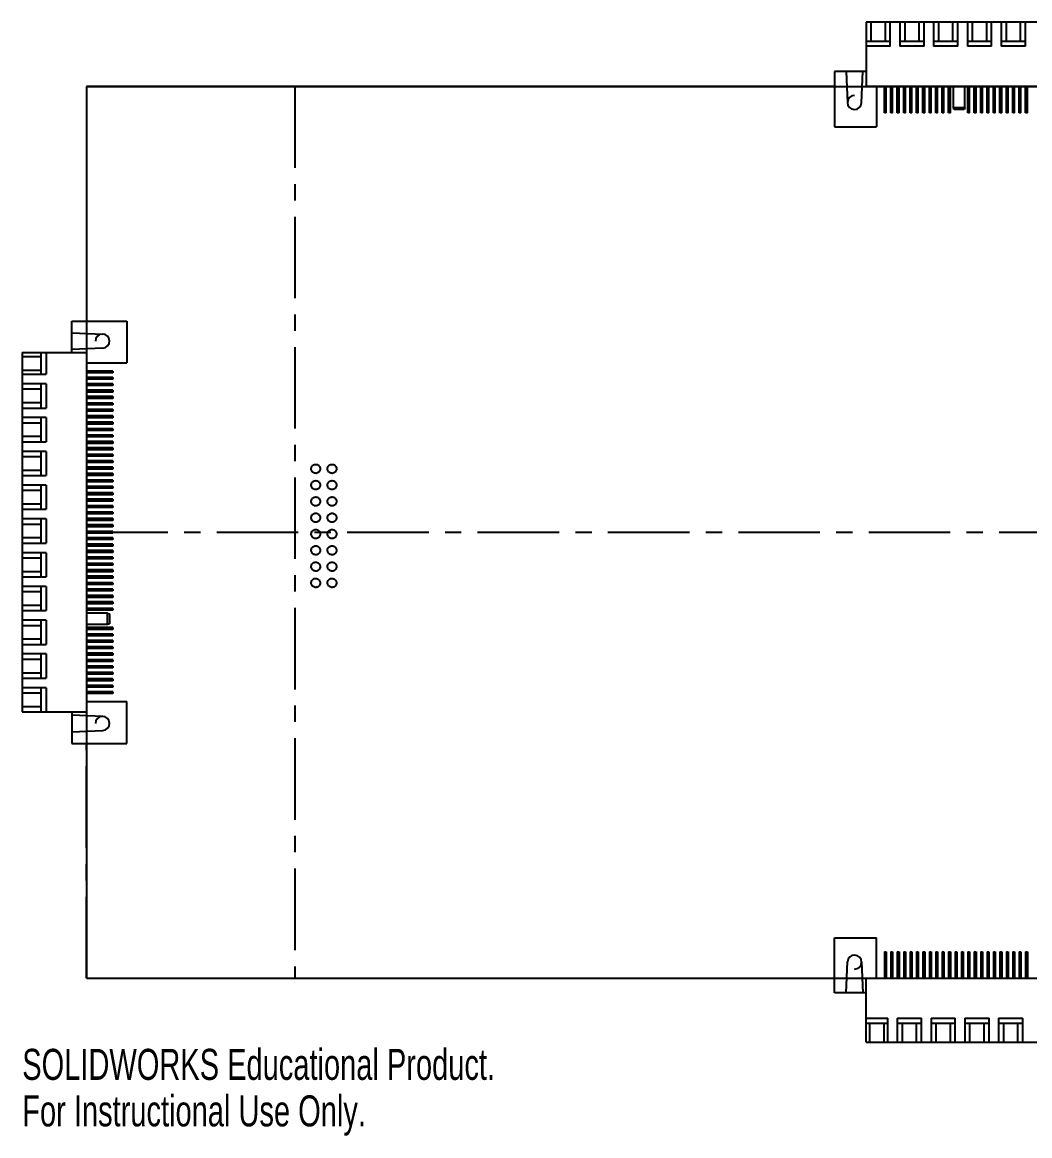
# Model space of a CAD drawing. Header units: millimetres. Extents: x -179 to 140, y -103 to 70.
# Drawn here: x -179 to -22, y -103.3 to 70.3 of the extents above; entities that cross this region are included whole.
import ezdxf

# ---------------------------------------------------------------- set-up
doc = ezdxf.new("R2010")
doc.units = ezdxf.units.MM
doc.linetypes.add('CENTERX2', pattern=[20.32, 12.7, -2.54, 2.54, -2.54])
doc.styles.add('SLDTEXTSTYLE0', font='TXT', dxfattribs={"width": 0.7})

msp = doc.modelspace()

# ---------------------------------------------------------------- linework, layer by layer
at = {"color": 7, "linetype": 'Continuous', "lineweight": 25}
for p, q in [((-47.53, 70.3), (-47.53, 60.3)), ((8.47, 70.3), (-47.53, 70.3)), ((-46.73, 67.35), (-46.73, 70.3)), ((-44.56, 70.3), (-44.56, 67.35)), ((-43.76, 66.55), (-43.76, 70.3)), ((-42.26, 70.3), (-42.26, 66.55)), ((-41.46, 67.35), (-41.46, 70.3)), ((-39.3, 70.3), (-39.3, 67.35)), ((-38.5, 66.55), (-38.5, 70.3)), ((-37, 70.3), (-37, 66.55)), ((-36.2, 67.35), (-36.2, 70.3)), ((-34.04, 70.3), (-34.04, 67.35)), ((-33.24, 66.55), (-33.24, 70.3)), ((-31.74, 70.3), (-31.74, 66.55)), ((-30.94, 67.35), (-30.94, 70.3)), ((-28.77, 70.3), (-28.77, 67.35)), ((-27.97, 66.55), (-27.97, 70.3)), ((-26.47, 70.3), (-26.47, 66.55)), ((-25.67, 67.35), (-25.67, 70.3)), ((-23.51, 70.3), (-23.51, 67.35)), ((-22.71, 66.55), (-22.71, 70.3)), ((-47.53, 67.35), (-43.76, 67.35)), ((-43.76, 66.55), (-47.53, 66.55)), ((-42.26, 67.35), (-38.5, 67.35)), ((-38.5, 66.55), (-42.26, 66.55)), ((-37, 67.35), (-33.24, 67.35)), ((-33.24, 66.55), (-37, 66.55)), ((-31.74, 67.35), (-27.97, 67.35)), ((-27.97, 66.55), (-31.74, 66.55)), ((-26.47, 67.35), (-22.71, 67.35)), ((-22.71, 66.55), (-26.47, 66.55)), ((-52.43, 62.6), (-52.43, 54)), ((-47.53, 62.6), (-52.43, 62.6)), ((-50.64, 62.6), (-50.43, 57.75)), ((-48.23, 57.75), (-48.02, 62.6)), ((-169.03, 60.3), (-169.03, 23.7)), ((-52.43, 60.3), (-169.03, 60.3)), ((8.47, 60.3), (-47.53, 60.3)), ((-45.93, 60.3), (-45.93, 54)), ((-44.66, 56.2), (-44.66, 60.3)), ((-44.39, 56.2), (-44.39, 60.3)), ((-43.66, 56.2), (-43.66, 60.3)), ((-43.39, 56.2), (-43.39, 60.3)), ((-42.66, 56.2), (-42.66, 60.3)), ((-42.39, 56.2), (-42.39, 60.3)), ((-41.66, 56.2), (-41.66, 60.3)), ((-41.39, 56.2), (-41.39, 60.3)), ((-40.66, 56.2), (-40.66, 60.3)), ((-40.39, 56.2), (-40.39, 60.3)), ((-39.66, 56.2), (-39.66, 60.3)), ((-39.39, 56.2), (-39.39, 60.3)), ((-38.66, 56.2), (-38.66, 60.3)), ((-38.39, 56.2), (-38.39, 60.3)), ((-37.66, 56.2), (-37.66, 60.3)), ((-37.39, 56.2), (-37.39, 60.3)), ((-36.66, 56.2), (-36.66, 60.3)), ((-36.39, 56.2), (-36.39, 60.3)), ((-35.66, 56.2), (-35.66, 60.3)), ((-35.39, 56.2), (-35.39, 60.3)), ((-34.66, 56.2), (-34.66, 60.3)), ((-34.39, 56.2), (-34.39, 60.3)), ((-33.92, 57), (-33.92, 60.3)), ((-32.14, 57), (-32.14, 60.3)), ((-31.66, 56.2), (-31.66, 60.3)), ((-31.39, 56.2), (-31.39, 60.3)), ((-30.66, 56.2), (-30.66, 60.3)), ((-30.39, 56.2), (-30.39, 60.3)), ((-29.66, 56.2), (-29.66, 60.3)), ((-29.39, 56.2), (-29.39, 60.3)), ((-28.66, 56.2), (-28.66, 60.3)), ((-28.39, 56.2), (-28.39, 60.3)), ((-27.66, 56.2), (-27.66, 60.3)), ((-27.39, 56.2), (-27.39, 60.3)), ((-26.66, 56.2), (-26.66, 60.3)), ((-26.39, 56.2), (-26.39, 60.3)), ((-25.66, 56.2), (-25.66, 60.3)), ((-25.39, 56.2), (-25.39, 60.3)), ((-24.66, 56.2), (-24.66, 60.3)), ((-24.39, 56.2), (-24.39, 60.3)), ((-23.66, 56.2), (-23.66, 60.3)), ((-23.39, 56.2), (-23.39, 60.3)), ((-22.66, 56.2), (-22.66, 60.3)), ((-22.39, 56.2), (-22.39, 60.3)), ((-44.39, 57.7), (-44.66, 57.7)), ((-43.39, 57.7), (-43.66, 57.7)), ((-42.39, 57.7), (-42.66, 57.7)), ((-41.39, 57.7), (-41.66, 57.7)), ((-40.39, 57.7), (-40.66, 57.7)), ((-39.39, 57.7), (-39.66, 57.7)), ((-38.39, 57.7), (-38.66, 57.7)), ((-37.39, 57.7), (-37.66, 57.7)), ((-36.39, 57.7), (-36.66, 57.7)), ((-35.39, 57.7), (-35.66, 57.7)), ((-34.39, 57.7), (-34.66, 57.7)), ((-31.39, 57.7), (-31.66, 57.7)), ((-30.39, 57.7), (-30.66, 57.7)), ((-29.39, 57.7), (-29.66, 57.7)), ((-28.39, 57.7), (-28.66, 57.7)), ((-27.39, 57.7), (-27.66, 57.7)), ((-26.39, 57.7), (-26.66, 57.7)), ((-25.39, 57.7), (-25.66, 57.7)), ((-24.39, 57.7), (-24.66, 57.7)), ((-23.39, 57.7), (-23.66, 57.7)), ((-22.39, 57.7), (-22.66, 57.7)), ((-44.39, 56.76), (-44.66, 56.76)), ((-44.39, 56.33), (-44.66, 56.33)), ((-44.39, 56.2), (-44.66, 56.2)), ((-43.39, 56.76), (-43.66, 56.76)), ((-43.39, 56.33), (-43.66, 56.33)), ((-43.39, 56.2), (-43.66, 56.2)), ((-42.39, 56.76), (-42.66, 56.76)), ((-42.39, 56.33), (-42.66, 56.33)), ((-42.39, 56.2), (-42.66, 56.2)), ((-41.39, 56.76), (-41.66, 56.76)), ((-41.39, 56.33), (-41.66, 56.33)), ((-41.39, 56.2), (-41.66, 56.2)), ((-40.39, 56.76), (-40.66, 56.76)), ((-40.39, 56.33), (-40.66, 56.33)), ((-40.39, 56.2), (-40.66, 56.2)), ((-39.39, 56.76), (-39.66, 56.76)), ((-39.39, 56.33), (-39.66, 56.33)), ((-39.39, 56.2), (-39.66, 56.2)), ((-38.39, 56.76), (-38.66, 56.76)), ((-38.39, 56.33), (-38.66, 56.33)), ((-38.39, 56.2), (-38.66, 56.2)), ((-37.39, 56.76), (-37.66, 56.76)), ((-37.39, 56.33), (-37.66, 56.33)), ((-37.39, 56.2), (-37.66, 56.2)), ((-36.39, 56.76), (-36.66, 56.76)), ((-36.39, 56.33), (-36.66, 56.33)), ((-36.39, 56.2), (-36.66, 56.2)), ((-35.39, 56.76), (-35.66, 56.76)), ((-35.39, 56.33), (-35.66, 56.33)), ((-35.39, 56.2), (-35.66, 56.2)), ((-34.39, 56.76), (-34.66, 56.76)), ((-34.39, 56.33), (-34.66, 56.33)), ((-34.39, 56.2), (-34.66, 56.2)), ((-33.92, 57), (-32.14, 57)), ((-33.81, 56.71), (-33.92, 57)), ((-32.24, 56.71), (-33.81, 56.71)), ((-32.14, 57), (-32.24, 56.71)), ((-31.39, 56.76), (-31.66, 56.76)), ((-31.39, 56.33), (-31.66, 56.33)), ((-31.39, 56.2), (-31.66, 56.2)), ((-30.39, 56.76), (-30.66, 56.76)), ((-30.39, 56.33), (-30.66, 56.33)), ((-30.39, 56.2), (-30.66, 56.2)), ((-29.39, 56.76), (-29.66, 56.76)), ((-29.39, 56.33), (-29.66, 56.33)), ((-29.39, 56.2), (-29.66, 56.2)), ((-28.39, 56.76), (-28.66, 56.76)), ((-28.39, 56.33), (-28.66, 56.33)), ((-28.39, 56.2), (-28.66, 56.2)), ((-27.39, 56.76), (-27.66, 56.76)), ((-27.39, 56.33), (-27.66, 56.33)), ((-27.39, 56.2), (-27.66, 56.2)), ((-26.39, 56.76), (-26.66, 56.76)), ((-26.39, 56.33), (-26.66, 56.33)), ((-26.39, 56.2), (-26.66, 56.2)), ((-25.39, 56.76), (-25.66, 56.76)), ((-25.39, 56.33), (-25.66, 56.33)), ((-25.39, 56.2), (-25.66, 56.2)), ((-24.39, 56.76), (-24.66, 56.76)), ((-24.39, 56.33), (-24.66, 56.33)), ((-24.39, 56.2), (-24.66, 56.2)), ((-23.39, 56.76), (-23.66, 56.76)), ((-23.39, 56.33), (-23.66, 56.33)), ((-23.39, 56.2), (-23.66, 56.2)), ((-22.39, 56.76), (-22.66, 56.76)), ((-22.39, 56.33), (-22.66, 56.33)), ((-22.39, 56.2), (-22.66, 56.2)), ((-52.43, 54), (-45.93, 54)), ((-171.33, 23.7), (-162.73, 23.7)), ((-171.33, 18.8), (-171.33, 23.7)), ((-162.73, 23.7), (-162.73, 17.2)), ((-171.33, 21.91), (-166.48, 21.7)), ((-166.48, 19.5), (-171.33, 19.29)), ((-179.03, 18.8), (-169.03, 18.8)), ((-179.03, 18.8), (-179.03, -37.2)), ((-179.03, 18.2), (-176.08, 18.2)), ((-176.08, 15.44), (-176.08, 18.8)), ((-175.28, 18.8), (-175.28, 15.44)), ((-169.03, 18.8), (-169.03, -37.2)), ((-176.08, 16.04), (-179.03, 16.04)), ((-169.03, 17.2), (-162.73, 17.2)), ((-164.93, 15.94), (-169.03, 15.94)), ((-164.93, 15.66), (-169.03, 15.66)), ((-166.43, 15.94), (-166.43, 15.66)), ((-165.49, 15.94), (-165.49, 15.66)), ((-165.06, 15.94), (-165.06, 15.66)), ((-164.93, 15.94), (-164.93, 15.66)), ((-179.03, 15.44), (-175.28, 15.44)), ((-175.28, 13.94), (-179.03, 13.94)), ((-176.08, 10.17), (-176.08, 13.94)), ((-175.28, 13.94), (-175.28, 10.17)), ((-164.93, 14.94), (-169.03, 14.94)), ((-164.93, 14.66), (-169.03, 14.66)), ((-164.93, 13.94), (-169.03, 13.94)), ((-166.43, 14.94), (-166.43, 14.66)), ((-166.43, 13.94), (-166.43, 13.66)), ((-165.49, 14.94), (-165.49, 14.66)), ((-165.49, 13.94), (-165.49, 13.66)), ((-165.06, 14.94), (-165.06, 14.66)), ((-165.06, 13.94), (-165.06, 13.66)), ((-164.93, 14.94), (-164.93, 14.66)), ((-164.93, 13.94), (-164.93, 13.66)), ((-179.03, 13.14), (-176.08, 13.14)), ((-164.93, 13.66), (-169.03, 13.66)), ((-164.93, 12.94), (-169.03, 12.94)), ((-164.93, 12.66), (-169.03, 12.66)), ((-166.43, 12.94), (-166.43, 12.66)), ((-165.49, 12.94), (-165.49, 12.66)), ((-165.06, 12.94), (-165.06, 12.66)), ((-164.93, 12.94), (-164.93, 12.66)), ((-176.08, 10.97), (-179.03, 10.97)), ((-164.93, 11.94), (-169.03, 11.94)), ((-164.93, 11.66), (-169.03, 11.66)), ((-164.93, 10.94), (-169.03, 10.94)), ((-164.93, 10.66), (-169.03, 10.66)), ((-166.43, 11.94), (-166.43, 11.66)), ((-166.43, 10.94), (-166.43, 10.66)), ((-165.49, 11.94), (-165.49, 11.66)), ((-165.49, 10.94), (-165.49, 10.66)), ((-165.06, 11.94), (-165.06, 11.66)), ((-165.06, 10.94), (-165.06, 10.66)), ((-164.93, 11.94), (-164.93, 11.66)), ((-164.93, 10.94), (-164.93, 10.66)), ((-179.03, 10.17), (-175.28, 10.17)), ((-164.93, 9.94), (-169.03, 9.94)), ((-164.93, 9.66), (-169.03, 9.66)), ((-164.93, 8.94), (-169.03, 8.94)), ((-166.43, 9.94), (-166.43, 9.66)), ((-166.43, 8.94), (-166.43, 8.66)), ((-165.49, 9.94), (-165.49, 9.66)), ((-165.49, 8.94), (-165.49, 8.66)), ((-165.06, 9.94), (-165.06, 9.66)), ((-165.06, 8.94), (-165.06, 8.66)), ((-164.93, 9.94), (-164.93, 9.66)), ((-164.93, 8.94), (-164.93, 8.66)), ((-175.28, 8.67), (-179.03, 8.67)), ((-179.03, 7.87), (-176.08, 7.87)), ((-176.08, 4.91), (-176.08, 8.67)), ((-175.28, 8.67), (-175.28, 4.91)), ((-164.93, 8.66), (-169.03, 8.66)), ((-164.93, 7.94), (-169.03, 7.94)), ((-164.93, 7.66), (-169.03, 7.66)), ((-166.43, 7.94), (-166.43, 7.66)), ((-165.49, 7.94), (-165.49, 7.66)), ((-165.06, 7.94), (-165.06, 7.66)), ((-164.93, 7.94), (-164.93, 7.66)), ((-176.08, 5.71), (-179.03, 5.71)), ((-164.93, 6.94), (-169.03, 6.94)), ((-164.93, 6.66), (-169.03, 6.66)), ((-164.93, 5.94), (-169.03, 5.94)), ((-164.93, 5.66), (-169.03, 5.66)), ((-166.43, 6.94), (-166.43, 6.66)), ((-166.43, 5.94), (-166.43, 5.66)), ((-165.49, 6.94), (-165.49, 6.66)), ((-165.49, 5.94), (-165.49, 5.66)), ((-165.06, 6.94), (-165.06, 6.66)), ((-165.06, 5.94), (-165.06, 5.66)), ((-164.93, 6.94), (-164.93, 6.66)), ((-164.93, 5.94), (-164.93, 5.66)), ((-179.03, 4.91), (-175.28, 4.91)), ((-164.93, 4.94), (-169.03, 4.94)), ((-164.93, 4.66), (-169.03, 4.66)), ((-164.93, 3.94), (-169.03, 3.94)), ((-164.93, 3.66), (-169.03, 3.66)), ((-166.43, 4.94), (-166.43, 4.66)), ((-166.43, 3.94), (-166.43, 3.66)), ((-165.49, 4.94), (-165.49, 4.66)), ((-165.49, 3.94), (-165.49, 3.66)), ((-165.06, 4.94), (-165.06, 4.66)), ((-165.06, 3.94), (-165.06, 3.66)), ((-164.93, 4.94), (-164.93, 4.66)), ((-164.93, 3.94), (-164.93, 3.66)), ((-175.28, 3.41), (-179.03, 3.41)), ((-179.03, 2.61), (-176.08, 2.61)), ((-176.08, -0.36), (-176.08, 3.41)), ((-175.28, 3.41), (-175.28, -0.36)), ((-164.93, 2.94), (-169.03, 2.94)), ((-164.93, 2.66), (-169.03, 2.66)), ((-164.93, 1.94), (-169.03, 1.94)), ((-166.43, 2.94), (-166.43, 2.66)), ((-166.43, 1.94), (-166.43, 1.66)), ((-165.49, 2.94), (-165.49, 2.66)), ((-165.49, 1.94), (-165.49, 1.66)), ((-165.06, 2.94), (-165.06, 2.66)), ((-165.06, 1.94), (-165.06, 1.66)), ((-164.93, 2.94), (-164.93, 2.66)), ((-164.93, 1.94), (-164.93, 1.66)), ((-176.08, 0.44), (-179.03, 0.44)), ((-164.93, 1.66), (-169.03, 1.66)), ((-164.93, 0.94), (-169.03, 0.94)), ((-164.93, 0.66), (-169.03, 0.66)), ((-166.43, 0.94), (-166.43, 0.66)), ((-165.49, 0.94), (-165.49, 0.66)), ((-165.06, 0.94), (-165.06, 0.66)), ((-164.93, 0.94), (-164.93, 0.66)), ((-179.03, -0.36), (-175.28, -0.36)), ((-164.93, -0.06), (-169.03, -0.06)), ((-164.93, -0.34), (-169.03, -0.34)), ((-164.93, -1.06), (-169.03, -1.06)), ((-164.93, -1.34), (-169.03, -1.34)), ((-166.43, -0.06), (-166.43, -0.34)), ((-166.43, -1.06), (-166.43, -1.34)), ((-165.49, -0.06), (-165.49, -0.34)), ((-165.49, -1.06), (-165.49, -1.34)), ((-165.06, -0.06), (-165.06, -0.34)), ((-165.06, -1.06), (-165.06, -1.34)), ((-164.93, -0.06), (-164.93, -0.34)), ((-164.93, -1.06), (-164.93, -1.34)), ((-175.28, -1.86), (-179.03, -1.86)), ((-179.03, -2.66), (-176.08, -2.66)), ((-176.08, -5.62), (-176.08, -1.86)), ((-175.28, -1.86), (-175.28, -5.62)), ((-164.93, -2.06), (-169.03, -2.06)), ((-164.93, -2.34), (-169.03, -2.34)), ((-164.93, -3.06), (-169.03, -3.06)), ((-164.93, -3.34), (-169.03, -3.34)), ((-166.43, -2.06), (-166.43, -2.34)), ((-166.43, -3.06), (-166.43, -3.34)), ((-165.49, -2.06), (-165.49, -2.34)), ((-165.49, -3.06), (-165.49, -3.34)), ((-165.06, -2.06), (-165.06, -2.34)), ((-165.06, -3.06), (-165.06, -3.34)), ((-164.93, -2.06), (-164.93, -2.34)), ((-164.93, -3.06), (-164.93, -3.34)), ((-176.08, -4.82), (-179.03, -4.82)), ((-164.93, -4.06), (-169.03, -4.06)), ((-164.93, -4.34), (-169.03, -4.34)), ((-164.93, -5.06), (-169.03, -5.06)), ((-166.43, -4.06), (-166.43, -4.34)), ((-166.43, -5.06), (-166.43, -5.34)), ((-165.49, -4.06), (-165.49, -4.34)), ((-165.49, -5.06), (-165.49, -5.34)), ((-165.06, -4.06), (-165.06, -4.34)), ((-165.06, -5.06), (-165.06, -5.34)), ((-164.93, -4.06), (-164.93, -4.34)), ((-164.93, -5.06), (-164.93, -5.34)), ((-179.03, -5.62), (-175.28, -5.62)), ((-164.93, -5.34), (-169.03, -5.34)), ((-164.93, -6.06), (-169.03, -6.06)), ((-164.93, -6.34), (-169.03, -6.34)), ((-166.43, -6.06), (-166.43, -6.34)), ((-165.49, -6.06), (-165.49, -6.34)), ((-165.06, -6.06), (-165.06, -6.34)), ((-164.93, -6.06), (-164.93, -6.34)), ((-175.28, -7.12), (-179.03, -7.12)), ((-179.03, -7.92), (-176.08, -7.92)), ((-176.08, -10.88), (-176.08, -7.12)), ((-175.28, -7.12), (-175.28, -10.88)), ((-164.93, -7.06), (-169.03, -7.06)), ((-164.93, -7.34), (-169.03, -7.34)), ((-164.93, -8.06), (-169.03, -8.06)), ((-164.93, -8.34), (-169.03, -8.34)), ((-166.43, -7.06), (-166.43, -7.34)), ((-166.43, -8.06), (-166.43, -8.34)), ((-165.49, -7.06), (-165.49, -7.34)), ((-165.49, -8.06), (-165.49, -8.34)), ((-165.06, -7.06), (-165.06, -7.34)), ((-165.06, -8.06), (-165.06, -8.34)), ((-164.93, -7.06), (-164.93, -7.34)), ((-164.93, -8.06), (-164.93, -8.34)), ((-176.08, -10.08), (-179.03, -10.08)), ((-164.93, -9.06), (-169.03, -9.06)), ((-164.93, -9.34), (-169.03, -9.34)), ((-164.93, -10.06), (-169.03, -10.06)), ((-164.93, -10.34), (-169.03, -10.34)), ((-166.43, -9.06), (-166.43, -9.34)), ((-166.43, -10.06), (-166.43, -10.34)), ((-165.49, -9.06), (-165.49, -9.34)), ((-165.49, -10.06), (-165.49, -10.34)), ((-165.06, -9.06), (-165.06, -9.34)), ((-165.06, -10.06), (-165.06, -10.34)), ((-164.93, -9.06), (-164.93, -9.34)), ((-164.93, -10.06), (-164.93, -10.34)), ((-179.03, -10.88), (-175.28, -10.88)), ((-164.93, -11.06), (-169.03, -11.06)), ((-164.93, -11.34), (-169.03, -11.34)), ((-164.93, -12.06), (-169.03, -12.06)), ((-166.43, -11.06), (-166.43, -11.34)), ((-166.43, -12.06), (-166.43, -12.34)), ((-165.49, -11.06), (-165.49, -11.34)), ((-165.49, -12.06), (-165.49, -12.34)), ((-165.06, -11.06), (-165.06, -11.34)), ((-165.06, -12.06), (-165.06, -12.34)), ((-164.93, -11.06), (-164.93, -11.34)), ((-164.93, -12.06), (-164.93, -12.34)), ((-175.28, -12.38), (-179.03, -12.38)), ((-179.03, -13.18), (-176.08, -13.18)), ((-176.08, -16.15), (-176.08, -12.38)), ((-175.28, -12.38), (-175.28, -16.15)), ((-164.93, -12.34), (-169.03, -12.34)), ((-164.93, -13.06), (-169.03, -13.06)), ((-164.93, -13.34), (-169.03, -13.34)), ((-166.43, -13.06), (-166.43, -13.34)), ((-165.49, -13.06), (-165.49, -13.34)), ((-165.06, -13.06), (-165.06, -13.34)), ((-164.93, -13.06), (-164.93, -13.34)), ((-176.08, -15.35), (-179.03, -15.35)), ((-164.93, -14.06), (-169.03, -14.06)), ((-164.93, -14.34), (-169.03, -14.34)), ((-164.93, -15.06), (-169.03, -15.06)), ((-164.93, -15.34), (-169.03, -15.34)), ((-166.43, -14.06), (-166.43, -14.34)), ((-166.43, -15.06), (-166.43, -15.34)), ((-165.49, -14.06), (-165.49, -14.34)), ((-165.49, -15.06), (-165.49, -15.34)), ((-165.06, -14.06), (-165.06, -14.34)), ((-165.06, -15.06), (-165.06, -15.34)), ((-164.93, -14.06), (-164.93, -14.34)), ((-164.93, -15.06), (-164.93, -15.34)), ((-179.03, -16.15), (-175.28, -16.15)), ((-164.93, -16.06), (-169.03, -16.06)), ((-164.93, -16.34), (-169.03, -16.34)), ((-164.93, -17.06), (-169.03, -17.06)), ((-164.93, -17.34), (-169.03, -17.34)), ((-166.43, -16.06), (-166.43, -16.34)), ((-166.43, -17.06), (-166.43, -17.34)), ((-165.49, -16.06), (-165.49, -16.34)), ((-165.49, -17.06), (-165.49, -17.34)), ((-165.06, -16.06), (-165.06, -16.34)), ((-165.06, -17.06), (-165.06, -17.34)), ((-164.93, -16.06), (-164.93, -16.34)), ((-164.93, -17.06), (-164.93, -17.34)), ((-175.28, -17.65), (-179.03, -17.65)), ((-179.03, -18.45), (-176.08, -18.45)), ((-176.08, -21.41), (-176.08, -17.65)), ((-175.28, -17.65), (-175.28, -21.41)), ((-164.93, -18.06), (-169.03, -18.06)), ((-164.93, -18.34), (-169.03, -18.34)), ((-164.93, -19.06), (-169.03, -19.06)), ((-166.43, -18.06), (-166.43, -18.34)), ((-166.43, -19.06), (-166.43, -19.34)), ((-165.49, -18.06), (-165.49, -18.34)), ((-165.49, -19.06), (-165.49, -19.34)), ((-165.06, -18.06), (-165.06, -18.34)), ((-165.06, -19.06), (-165.06, -19.34)), ((-164.93, -18.06), (-164.93, -18.34)), ((-164.93, -19.06), (-164.93, -19.34)), ((-176.08, -20.61), (-179.03, -20.61)), ((-164.93, -19.34), (-169.03, -19.34)), ((-164.93, -20.06), (-169.03, -20.06)), ((-164.93, -20.34), (-169.03, -20.34)), ((-166.43, -20.06), (-166.43, -20.34)), ((-165.49, -20.06), (-165.49, -20.34)), ((-165.06, -20.06), (-165.06, -20.34)), ((-164.93, -20.06), (-164.93, -20.34)), ((-179.03, -21.41), (-175.28, -21.41)), ((-164.93, -21.06), (-169.03, -21.06)), ((-164.93, -21.34), (-169.03, -21.34)), ((-165.72, -21.81), (-169.03, -21.81)), ((-166.43, -21.06), (-166.43, -21.34)), ((-165.72, -23.59), (-165.72, -21.81)), ((-165.72, -21.81), (-165.44, -21.92)), ((-165.49, -21.06), (-165.49, -21.34)), ((-165.44, -21.92), (-165.44, -23.49)), ((-165.06, -21.06), (-165.06, -21.34)), ((-164.93, -21.06), (-164.93, -21.34)), ((-175.28, -22.91), (-179.03, -22.91)), ((-179.03, -23.71), (-176.08, -23.71)), ((-176.08, -26.67), (-176.08, -22.91)), ((-175.28, -22.91), (-175.28, -26.67)), ((-165.72, -23.59), (-169.03, -23.59)), ((-164.93, -24.06), (-169.03, -24.06)), ((-166.43, -24.06), (-166.43, -24.34)), ((-165.44, -23.49), (-165.72, -23.59)), ((-165.49, -24.06), (-165.49, -24.34)), ((-165.06, -24.06), (-165.06, -24.34)), ((-164.93, -24.06), (-164.93, -24.34)), ((-176.08, -25.87), (-179.03, -25.87)), ((-164.93, -24.34), (-169.03, -24.34)), ((-164.93, -25.06), (-169.03, -25.06)), ((-164.93, -25.34), (-169.03, -25.34)), ((-166.43, -25.06), (-166.43, -25.34)), ((-165.49, -25.06), (-165.49, -25.34)), ((-165.06, -25.06), (-165.06, -25.34)), ((-164.93, -25.06), (-164.93, -25.34)), ((-179.03, -26.67), (-175.28, -26.67)), ((-164.93, -26.06), (-169.03, -26.06)), ((-164.93, -26.34), (-169.03, -26.34)), ((-164.93, -27.06), (-169.03, -27.06)), ((-164.93, -27.34), (-169.03, -27.34)), ((-166.43, -26.06), (-166.43, -26.34)), ((-166.43, -27.06), (-166.43, -27.34)), ((-165.49, -26.06), (-165.49, -26.34)), ((-165.49, -27.06), (-165.49, -27.34)), ((-165.06, -26.06), (-165.06, -26.34)), ((-165.06, -27.06), (-165.06, -27.34)), ((-164.93, -26.06), (-164.93, -26.34)), ((-164.93, -27.06), (-164.93, -27.34)), ((-175.28, -28.17), (-179.03, -28.17)), ((-179.03, -28.97), (-176.08, -28.97)), ((-176.08, -31.94), (-176.08, -28.17)), ((-175.28, -28.17), (-175.28, -31.94)), ((-164.93, -28.06), (-169.03, -28.06)), ((-164.93, -28.34), (-169.03, -28.34)), ((-164.93, -29.06), (-169.03, -29.06)), ((-164.93, -29.34), (-169.03, -29.34)), ((-166.43, -28.06), (-166.43, -28.34)), ((-166.43, -29.06), (-166.43, -29.34)), ((-165.49, -28.06), (-165.49, -28.34)), ((-165.49, -29.06), (-165.49, -29.34)), ((-165.06, -28.06), (-165.06, -28.34)), ((-165.06, -29.06), (-165.06, -29.34)), ((-164.93, -28.06), (-164.93, -28.34)), ((-164.93, -29.06), (-164.93, -29.34)), ((-176.08, -31.14), (-179.03, -31.14)), ((-164.93, -30.06), (-169.03, -30.06)), ((-164.93, -30.34), (-169.03, -30.34)), ((-164.93, -31.06), (-169.03, -31.06)), ((-166.43, -30.06), (-166.43, -30.34)), ((-166.43, -31.06), (-166.43, -31.34)), ((-165.49, -30.06), (-165.49, -30.34)), ((-165.49, -31.06), (-165.49, -31.34)), ((-165.06, -30.06), (-165.06, -30.34)), ((-165.06, -31.06), (-165.06, -31.34)), ((-164.93, -30.06), (-164.93, -30.34)), ((-164.93, -31.06), (-164.93, -31.34)), ((-179.03, -31.94), (-175.28, -31.94)), ((-164.93, -31.34), (-169.03, -31.34)), ((-164.93, -32.06), (-169.03, -32.06)), ((-164.93, -32.34), (-169.03, -32.34)), ((-166.43, -32.06), (-166.43, -32.34)), ((-165.49, -32.06), (-165.49, -32.34)), ((-165.06, -32.06), (-165.06, -32.34)), ((-164.93, -32.06), (-164.93, -32.34)), ((-175.28, -33.44), (-179.03, -33.44)), ((-179.03, -34.24), (-176.08, -34.24)), ((-176.08, -37.2), (-176.08, -33.44)), ((-175.28, -33.44), (-175.28, -37.2)), ((-164.93, -33.06), (-169.03, -33.06)), ((-164.93, -33.34), (-169.03, -33.34)), ((-164.93, -34.06), (-169.03, -34.06)), ((-164.93, -34.34), (-169.03, -34.34)), ((-166.43, -33.06), (-166.43, -33.34)), ((-166.43, -34.06), (-166.43, -34.34)), ((-165.49, -33.06), (-165.49, -33.34)), ((-165.49, -34.06), (-165.49, -34.34)), ((-165.06, -33.06), (-165.06, -33.34)), ((-165.06, -34.06), (-165.06, -34.34)), ((-164.93, -33.06), (-164.93, -33.34)), ((-164.93, -34.06), (-164.93, -34.34)), ((-176.08, -36.4), (-179.03, -36.4)), ((-169.03, -35.6), (-162.73, -35.6)), ((-162.73, -42.1), (-162.73, -35.6)), ((-179.03, -37.2), (-169.03, -37.2)), ((-171.33, -37.2), (-171.33, -42.1)), ((-166.48, -37.9), (-171.33, -37.69)), ((-171.33, -40.31), (-166.48, -40.1)), ((-171.33, -42.1), (-162.73, -42.1)), ((-169.03, -42.1), (-169.03, -78.7)), ((-52.43, -81), (-52.43, -72.4)), ((-52.43, -72.4), (-45.93, -72.4)), ((-45.93, -78.7), (-45.93, -72.4)), ((-44.66, -74.6), (-44.39, -74.6)), ((-44.66, -74.6), (-44.66, -78.7)), ((-44.39, -74.6), (-44.39, -78.7)), ((-43.66, -74.6), (-43.66, -78.7)), ((-43.66, -74.6), (-43.39, -74.6)), ((-43.39, -74.6), (-43.39, -78.7)), ((-42.66, -74.6), (-42.66, -78.7)), ((-42.66, -74.6), (-42.39, -74.6)), ((-42.39, -74.6), (-42.39, -78.7)), ((-41.66, -74.6), (-41.39, -74.6)), ((-41.66, -74.6), (-41.66, -78.7)), ((-41.39, -74.6), (-41.39, -78.7)), ((-40.66, -74.6), (-40.39, -74.6)), ((-40.66, -74.6), (-40.66, -78.7)), ((-40.39, -74.6), (-40.39, -78.7)), ((-39.66, -74.6), (-39.39, -74.6)), ((-39.66, -74.6), (-39.66, -78.7)), ((-39.39, -74.6), (-39.39, -78.7)), ((-38.66, -74.6), (-38.66, -78.7)), ((-38.66, -74.6), (-38.39, -74.6)), ((-38.39, -74.6), (-38.39, -78.7)), ((-37.66, -74.6), (-37.39, -74.6)), ((-37.66, -74.6), (-37.66, -78.7)), ((-37.39, -74.6), (-37.39, -78.7)), ((-36.66, -74.6), (-36.39, -74.6)), ((-36.66, -74.6), (-36.66, -78.7)), ((-36.39, -74.6), (-36.39, -78.7)), ((-35.66, -74.6), (-35.39, -74.6)), ((-35.66, -74.6), (-35.66, -78.7)), ((-35.39, -74.6), (-35.39, -78.7)), ((-34.66, -74.6), (-34.39, -74.6)), ((-34.66, -74.6), (-34.66, -78.7)), ((-34.39, -74.6), (-34.39, -78.7)), ((-33.66, -74.6), (-33.66, -78.7)), ((-33.66, -74.6), (-33.39, -74.6)), ((-33.39, -74.6), (-33.39, -78.7)), ((-32.66, -74.6), (-32.39, -74.6)), ((-32.66, -74.6), (-32.66, -78.7)), ((-32.39, -74.6), (-32.39, -78.7)), ((-31.66, -74.6), (-31.39, -74.6)), ((-31.66, -74.6), (-31.66, -78.7)), ((-31.39, -74.6), (-31.39, -78.7)), ((-30.66, -74.6), (-30.66, -78.7)), ((-30.66, -74.6), (-30.39, -74.6)), ((-30.39, -74.6), (-30.39, -78.7)), ((-29.66, -74.6), (-29.66, -78.7)), ((-29.66, -74.6), (-29.39, -74.6)), ((-29.39, -74.6), (-29.39, -78.7)), ((-28.66, -74.6), (-28.66, -78.7)), ((-28.66, -74.6), (-28.39, -74.6)), ((-28.39, -74.6), (-28.39, -78.7)), ((-27.66, -74.6), (-27.39, -74.6)), ((-27.66, -74.6), (-27.66, -78.7)), ((-27.39, -74.6), (-27.39, -78.7)), ((-26.66, -74.6), (-26.39, -74.6)), ((-26.66, -74.6), (-26.66, -78.7)), ((-26.39, -74.6), (-26.39, -78.7)), ((-25.66, -74.6), (-25.39, -74.6)), ((-25.66, -74.6), (-25.66, -78.7)), ((-25.39, -74.6), (-25.39, -78.7)), ((-24.66, -74.6), (-24.66, -78.7)), ((-24.66, -74.6), (-24.39, -74.6)), ((-24.39, -74.6), (-24.39, -78.7)), ((-23.66, -74.6), (-23.39, -74.6)), ((-23.66, -74.6), (-23.66, -78.7)), ((-23.39, -74.6), (-23.39, -78.7)), ((-22.66, -74.6), (-22.66, -78.7)), ((-22.66, -74.6), (-22.39, -74.6)), ((-22.39, -74.6), (-22.39, -78.7)), ((-50.64, -81), (-50.43, -76.15)), ((-48.23, -76.15), (-48.02, -81)), ((-44.66, -74.74), (-44.39, -74.74)), ((-44.66, -75.16), (-44.39, -75.16)), ((-44.66, -76.1), (-44.39, -76.1)), ((-43.66, -74.74), (-43.39, -74.74)), ((-43.66, -75.16), (-43.39, -75.16)), ((-43.66, -76.1), (-43.39, -76.1)), ((-42.66, -74.74), (-42.39, -74.74)), ((-42.66, -75.16), (-42.39, -75.16)), ((-42.66, -76.1), (-42.39, -76.1)), ((-41.66, -74.74), (-41.39, -74.74)), ((-41.66, -75.16), (-41.39, -75.16)), ((-41.66, -76.1), (-41.39, -76.1)), ((-40.66, -74.74), (-40.39, -74.74)), ((-40.66, -75.16), (-40.39, -75.16)), ((-40.66, -76.1), (-40.39, -76.1)), ((-39.66, -74.74), (-39.39, -74.74)), ((-39.66, -75.16), (-39.39, -75.16)), ((-39.66, -76.1), (-39.39, -76.1)), ((-38.66, -74.74), (-38.39, -74.74)), ((-38.66, -75.16), (-38.39, -75.16)), ((-38.66, -76.1), (-38.39, -76.1)), ((-37.66, -74.74), (-37.39, -74.74)), ((-37.66, -75.16), (-37.39, -75.16)), ((-37.66, -76.1), (-37.39, -76.1)), ((-36.66, -74.74), (-36.39, -74.74)), ((-36.66, -75.16), (-36.39, -75.16)), ((-36.66, -76.1), (-36.39, -76.1)), ((-35.66, -74.74), (-35.39, -74.74)), ((-35.66, -75.16), (-35.39, -75.16)), ((-35.66, -76.1), (-35.39, -76.1)), ((-34.66, -74.74), (-34.39, -74.74)), ((-34.66, -75.16), (-34.39, -75.16)), ((-34.66, -76.1), (-34.39, -76.1)), ((-33.66, -74.74), (-33.39, -74.74)), ((-33.66, -75.16), (-33.39, -75.16)), ((-33.66, -76.1), (-33.39, -76.1)), ((-32.66, -74.74), (-32.39, -74.74)), ((-32.66, -75.16), (-32.39, -75.16)), ((-32.66, -76.1), (-32.39, -76.1)), ((-31.66, -74.74), (-31.39, -74.74)), ((-31.66, -75.16), (-31.39, -75.16)), ((-31.66, -76.1), (-31.39, -76.1)), ((-30.66, -74.74), (-30.39, -74.74)), ((-30.66, -75.16), (-30.39, -75.16)), ((-30.66, -76.1), (-30.39, -76.1)), ((-29.66, -74.74), (-29.39, -74.74)), ((-29.66, -75.16), (-29.39, -75.16)), ((-29.66, -76.1), (-29.39, -76.1)), ((-28.66, -74.74), (-28.39, -74.74)), ((-28.66, -75.16), (-28.39, -75.16)), ((-28.66, -76.1), (-28.39, -76.1)), ((-27.66, -74.74), (-27.39, -74.74)), ((-27.66, -75.16), (-27.39, -75.16)), ((-27.66, -76.1), (-27.39, -76.1)), ((-26.66, -74.74), (-26.39, -74.74)), ((-26.66, -75.16), (-26.39, -75.16)), ((-26.66, -76.1), (-26.39, -76.1)), ((-25.66, -74.74), (-25.39, -74.74)), ((-25.66, -75.16), (-25.39, -75.16)), ((-25.66, -76.1), (-25.39, -76.1)), ((-24.66, -74.74), (-24.39, -74.74)), ((-24.66, -75.16), (-24.39, -75.16)), ((-24.66, -76.1), (-24.39, -76.1)), ((-23.66, -74.74), (-23.39, -74.74)), ((-23.66, -75.16), (-23.39, -75.16)), ((-23.66, -76.1), (-23.39, -76.1)), ((-22.66, -74.74), (-22.39, -74.74)), ((-22.66, -75.16), (-22.39, -75.16)), ((-22.66, -76.1), (-22.39, -76.1)), ((-169.03, -78.7), (-52.43, -78.7)), ((-47.53, -88.7), (-47.53, -78.7)), ((-47.53, -78.7), (8.47, -78.7)), ((-47.53, -81), (-52.43, -81)), ((-47.53, -84.95), (-44.16, -84.95)), ((-44.16, -88.7), (-44.16, -84.95)), ((-42.66, -84.95), (-42.66, -88.7)), ((-42.66, -84.95), (-38.9, -84.95)), ((-38.9, -88.7), (-38.9, -84.95)), ((-37.4, -84.95), (-37.4, -88.7)), ((-37.4, -84.95), (-33.64, -84.95)), ((-33.64, -88.7), (-33.64, -84.95)), ((-32.14, -84.95), (-32.14, -88.7)), ((-32.14, -84.95), (-28.37, -84.95)), ((-28.37, -88.7), (-28.37, -84.95)), ((-26.87, -84.95), (-26.87, -88.7)), ((-26.87, -84.95), (-23.11, -84.95)), ((-23.11, -88.7), (-23.11, -84.95)), ((-44.16, -85.75), (-47.53, -85.75)), ((-46.93, -88.7), (-46.93, -85.75)), ((-44.76, -85.75), (-44.76, -88.7)), ((-38.9, -85.75), (-42.66, -85.75)), ((-41.86, -88.7), (-41.86, -85.75)), ((-39.7, -85.75), (-39.7, -88.7)), ((-33.64, -85.75), (-37.4, -85.75)), ((-36.6, -88.7), (-36.6, -85.75)), ((-34.44, -85.75), (-34.44, -88.7)), ((-28.37, -85.75), (-32.14, -85.75)), ((-31.34, -88.7), (-31.34, -85.75)), ((-29.17, -85.75), (-29.17, -88.7)), ((-23.11, -85.75), (-26.87, -85.75)), ((-26.07, -88.7), (-26.07, -85.75)), ((-23.91, -85.75), (-23.91, -88.7)), ((-47.53, -88.7), (8.47, -88.7))]:
    msp.add_line(p, q, dxfattribs=at)
at = {"color": 7, "linetype": 'Continuous'}
for p, q in [((-169.03, 60.3), (129.97, 60.3)), ((-169.03, 60.3), (-169.03, -78.7)), ((-169.03, -78.7), (129.97, -78.7))]:
    msp.add_line(p, q, dxfattribs=at)
at = {"color": 7, "linetype": 'CENTERX2'}
for p, q in [((-169.03, 60.3), (-169.03, 23.7)), ((-169.03, 60.3), (-52.43, 60.3)), ((-136.53, 60.3), (-136.53, -78.7)), ((-136.53, 60.3), (-136.53, 5.8)), ((-169.03, -9.2), (-136.53, -9.2)), ((-169.03, -9.2), (129.97, -9.2)), ((-169.03, -78.7), (-169.03, -42.1)), ((-169.03, -78.7), (-52.43, -78.7))]:
    msp.add_line(p, q, dxfattribs=at)
at = {"color": 7, "linetype": 'Continuous', "lineweight": 25}
for centre, start, end in [((-49.33, 57.8), 90, 357.5), ((-166.53, 20.6), 272.5, 180), ((-166.53, -39), 272.5, 180), ((-49.33, -76.2), 270, 177.5)]:
    msp.add_arc(centre, 1.1, start, end, dxfattribs=at)
for points, knots in [([(-133.3, 1.39), (-133.38, 1.38), (-133.53, 1.37), (-133.74, 1.25), (-133.9, 1.07), (-133.99, 0.85), (-134.01, 0.61), (-133.94, 0.38), (-133.8, 0.18), (-133.6, 0.04), (-133.37, -0.02), (-133.13, -0.01), (-132.91, 0.09), (-132.74, 0.25), (-132.62, 0.46), (-132.58, 0.7), (-132.63, 0.93), (-132.75, 1.14), (-132.93, 1.3), (-133.12, 1.38), (-133.25, 1.39), (-133.3, 1.39)], [0, 0, 0, 0, 0.053689, 0.107377, 0.161066, 0.214755, 0.268444, 0.322132, 0.375821, 0.42951, 0.483199, 0.536887, 0.590576, 0.644265, 0.697953, 0.751642, 0.805331, 0.85902, 0.912708, 0.966397, 1, 1, 1, 1]), ([(-130.76, 1.39), (-130.84, 1.38), (-130.99, 1.37), (-131.2, 1.25), (-131.36, 1.07), (-131.45, 0.85), (-131.47, 0.61), (-131.4, 0.38), (-131.26, 0.18), (-131.06, 0.04), (-130.83, -0.02), (-130.59, -0.01), (-130.37, 0.09), (-130.2, 0.25), (-130.08, 0.46), (-130.04, 0.7), (-130.09, 0.93), (-130.21, 1.14), (-130.39, 1.3), (-130.58, 1.38), (-130.71, 1.39), (-130.76, 1.39)], [0, 0, 0, 0, 0.053689, 0.107377, 0.161066, 0.214755, 0.268444, 0.322132, 0.375821, 0.42951, 0.483199, 0.536887, 0.590576, 0.644265, 0.697953, 0.751642, 0.805331, 0.85902, 0.912708, 0.966397, 1, 1, 1, 1]), ([(-133.3, -1.15), (-133.38, -1.16), (-133.53, -1.17), (-133.74, -1.29), (-133.9, -1.47), (-133.99, -1.69), (-134.01, -1.93), (-133.94, -2.16), (-133.8, -2.36), (-133.6, -2.5), (-133.37, -2.56), (-133.13, -2.55), (-132.91, -2.45), (-132.74, -2.29), (-132.62, -2.08), (-132.58, -1.84), (-132.63, -1.61), (-132.75, -1.4), (-132.93, -1.24), (-133.12, -1.16), (-133.25, -1.15), (-133.3, -1.15)], [0, 0, 0, 0, 0.053689, 0.107377, 0.161066, 0.214755, 0.268444, 0.322132, 0.375821, 0.42951, 0.483199, 0.536887, 0.590576, 0.644265, 0.697953, 0.751642, 0.805331, 0.85902, 0.912708, 0.966397, 1, 1, 1, 1]), ([(-130.76, -1.15), (-130.84, -1.16), (-130.99, -1.17), (-131.2, -1.29), (-131.36, -1.47), (-131.45, -1.69), (-131.47, -1.93), (-131.4, -2.16), (-131.26, -2.36), (-131.06, -2.5), (-130.83, -2.56), (-130.59, -2.55), (-130.37, -2.45), (-130.2, -2.29), (-130.08, -2.08), (-130.04, -1.84), (-130.09, -1.61), (-130.21, -1.4), (-130.39, -1.24), (-130.58, -1.16), (-130.71, -1.15), (-130.76, -1.15)], [0, 0, 0, 0, 0.053689, 0.107377, 0.161066, 0.214755, 0.268444, 0.322132, 0.375821, 0.42951, 0.483199, 0.536887, 0.590576, 0.644265, 0.697953, 0.751642, 0.805331, 0.85902, 0.912708, 0.966397, 1, 1, 1, 1]), ([(-133.3, -3.69), (-133.38, -3.7), (-133.53, -3.71), (-133.74, -3.83), (-133.9, -4.01), (-133.99, -4.23), (-134.01, -4.47), (-133.94, -4.7), (-133.8, -4.9), (-133.6, -5.04), (-133.37, -5.1), (-133.13, -5.09), (-132.91, -4.99), (-132.74, -4.83), (-132.62, -4.62), (-132.58, -4.38), (-132.63, -4.15), (-132.75, -3.94), (-132.93, -3.78), (-133.12, -3.7), (-133.25, -3.69), (-133.3, -3.69)], [0, 0, 0, 0, 0.053689, 0.107377, 0.161066, 0.214755, 0.268444, 0.322132, 0.375821, 0.42951, 0.483199, 0.536887, 0.590576, 0.644265, 0.697953, 0.751642, 0.805331, 0.85902, 0.912708, 0.966397, 1, 1, 1, 1]), ([(-130.76, -3.69), (-130.84, -3.7), (-130.99, -3.71), (-131.2, -3.83), (-131.36, -4.01), (-131.45, -4.23), (-131.47, -4.47), (-131.4, -4.7), (-131.26, -4.9), (-131.06, -5.04), (-130.83, -5.1), (-130.59, -5.09), (-130.37, -4.99), (-130.2, -4.83), (-130.08, -4.62), (-130.04, -4.38), (-130.09, -4.15), (-130.21, -3.94), (-130.39, -3.78), (-130.58, -3.7), (-130.71, -3.69), (-130.76, -3.69)], [0, 0, 0, 0, 0.053689, 0.107377, 0.161066, 0.214755, 0.268444, 0.322132, 0.375821, 0.42951, 0.483199, 0.536887, 0.590576, 0.644265, 0.697953, 0.751642, 0.805331, 0.85902, 0.912708, 0.966397, 1, 1, 1, 1]), ([(-133.3, -6.23), (-133.38, -6.24), (-133.53, -6.25), (-133.74, -6.37), (-133.9, -6.55), (-133.99, -6.77), (-134.01, -7.01), (-133.94, -7.24), (-133.8, -7.44), (-133.6, -7.58), (-133.37, -7.64), (-133.13, -7.63), (-132.91, -7.53), (-132.74, -7.37), (-132.62, -7.16), (-132.58, -6.92), (-132.63, -6.69), (-132.75, -6.48), (-132.93, -6.32), (-133.12, -6.24), (-133.25, -6.23), (-133.3, -6.23)], [0, 0, 0, 0, 0.053689, 0.107377, 0.161066, 0.214755, 0.268444, 0.322132, 0.375821, 0.42951, 0.483199, 0.536887, 0.590576, 0.644265, 0.697953, 0.751642, 0.805331, 0.85902, 0.912708, 0.966397, 1, 1, 1, 1]), ([(-130.76, -6.23), (-130.77, -6.23), (-130.82, -6.23), (-130.94, -6.25), (-131.13, -6.32), (-131.31, -6.48), (-131.43, -6.69), (-131.47, -6.92), (-131.43, -7.16), (-131.32, -7.37), (-131.14, -7.53), (-130.92, -7.62), (-130.68, -7.64), (-130.45, -7.58), (-130.26, -7.44), (-130.12, -7.25), (-130.05, -7.02), (-130.06, -6.78), (-130.15, -6.55), (-130.31, -6.38), (-130.52, -6.25), (-130.68, -6.24), (-130.76, -6.23)], [0, 0, 0, 0, 0.006617, 0.033172, 0.086859, 0.140546, 0.194234, 0.247921, 0.301609, 0.355296, 0.408983, 0.462671, 0.516358, 0.570046, 0.623733, 0.67742, 0.731108, 0.784795, 0.838483, 0.89217, 0.945858, 1, 1, 1, 1]), ([(-133.3, -8.77), (-133.38, -8.78), (-133.53, -8.79), (-133.74, -8.91), (-133.9, -9.09), (-133.99, -9.31), (-134.01, -9.55), (-133.94, -9.78), (-133.8, -9.98), (-133.6, -10.12), (-133.37, -10.18), (-133.13, -10.17), (-132.91, -10.07), (-132.74, -9.91), (-132.62, -9.7), (-132.58, -9.46), (-132.63, -9.23), (-132.75, -9.02), (-132.93, -8.86), (-133.12, -8.78), (-133.25, -8.77), (-133.3, -8.77)], [0, 0, 0, 0, 0.053689, 0.107377, 0.161066, 0.214755, 0.268444, 0.322132, 0.375821, 0.42951, 0.483199, 0.536887, 0.590576, 0.644265, 0.697953, 0.751642, 0.805331, 0.85902, 0.912708, 0.966397, 1, 1, 1, 1]), ([(-130.76, -8.77), (-130.84, -8.78), (-130.99, -8.79), (-131.2, -8.91), (-131.36, -9.09), (-131.45, -9.31), (-131.47, -9.55), (-131.4, -9.78), (-131.26, -9.98), (-131.06, -10.12), (-130.83, -10.18), (-130.59, -10.17), (-130.37, -10.07), (-130.2, -9.91), (-130.08, -9.7), (-130.04, -9.46), (-130.09, -9.23), (-130.21, -9.02), (-130.39, -8.86), (-130.58, -8.78), (-130.71, -8.77), (-130.76, -8.77)], [0, 0, 0, 0, 0.053689, 0.107377, 0.161066, 0.214755, 0.268444, 0.322132, 0.375821, 0.42951, 0.483199, 0.536887, 0.590576, 0.644265, 0.697953, 0.751642, 0.805331, 0.85902, 0.912708, 0.966397, 1, 1, 1, 1]), ([(-133.3, -11.31), (-133.38, -11.32), (-133.53, -11.33), (-133.74, -11.45), (-133.9, -11.63), (-133.99, -11.85), (-134.01, -12.09), (-133.94, -12.32), (-133.8, -12.52), (-133.6, -12.66), (-133.37, -12.72), (-133.13, -12.71), (-132.91, -12.61), (-132.74, -12.45), (-132.62, -12.24), (-132.58, -12), (-132.63, -11.77), (-132.75, -11.56), (-132.93, -11.4), (-133.12, -11.32), (-133.25, -11.31), (-133.3, -11.31)], [0, 0, 0, 0, 0.053689, 0.107377, 0.161066, 0.214755, 0.268444, 0.322132, 0.375821, 0.42951, 0.483199, 0.536887, 0.590576, 0.644265, 0.697953, 0.751642, 0.805331, 0.85902, 0.912708, 0.966397, 1, 1, 1, 1]), ([(-130.76, -11.31), (-130.84, -11.32), (-130.99, -11.33), (-131.2, -11.45), (-131.36, -11.63), (-131.45, -11.85), (-131.47, -12.09), (-131.4, -12.32), (-131.26, -12.52), (-131.06, -12.66), (-130.83, -12.72), (-130.59, -12.71), (-130.37, -12.61), (-130.2, -12.45), (-130.08, -12.24), (-130.04, -12), (-130.09, -11.77), (-130.21, -11.56), (-130.39, -11.4), (-130.58, -11.32), (-130.71, -11.31), (-130.76, -11.31)], [0, 0, 0, 0, 0.053689, 0.107377, 0.161066, 0.214755, 0.268444, 0.322132, 0.375821, 0.42951, 0.483199, 0.536887, 0.590576, 0.644265, 0.697953, 0.751642, 0.805331, 0.85902, 0.912708, 0.966397, 1, 1, 1, 1]), ([(-133.3, -13.85), (-133.38, -13.86), (-133.53, -13.87), (-133.74, -13.99), (-133.9, -14.17), (-133.99, -14.39), (-134.01, -14.63), (-133.94, -14.86), (-133.8, -15.06), (-133.6, -15.2), (-133.37, -15.26), (-133.13, -15.25), (-132.91, -15.15), (-132.74, -14.99), (-132.62, -14.78), (-132.58, -14.54), (-132.63, -14.31), (-132.75, -14.1), (-132.93, -13.94), (-133.12, -13.86), (-133.25, -13.85), (-133.3, -13.85)], [0, 0, 0, 0, 0.053689, 0.107377, 0.161066, 0.214755, 0.268444, 0.322132, 0.375821, 0.42951, 0.483199, 0.536887, 0.590576, 0.644265, 0.697953, 0.751642, 0.805331, 0.85902, 0.912708, 0.966397, 1, 1, 1, 1]), ([(-130.76, -13.85), (-130.84, -13.86), (-130.99, -13.87), (-131.2, -13.99), (-131.36, -14.17), (-131.45, -14.39), (-131.47, -14.63), (-131.4, -14.86), (-131.26, -15.06), (-131.06, -15.2), (-130.83, -15.26), (-130.59, -15.25), (-130.37, -15.15), (-130.2, -14.99), (-130.08, -14.78), (-130.04, -14.54), (-130.09, -14.31), (-130.21, -14.1), (-130.39, -13.94), (-130.58, -13.86), (-130.71, -13.85), (-130.76, -13.85)], [0, 0, 0, 0, 0.053689, 0.107377, 0.161066, 0.214755, 0.268444, 0.322132, 0.375821, 0.42951, 0.483199, 0.536887, 0.590576, 0.644265, 0.697953, 0.751642, 0.805331, 0.85902, 0.912708, 0.966397, 1, 1, 1, 1]), ([(-133.3, -16.39), (-133.38, -16.4), (-133.53, -16.41), (-133.74, -16.53), (-133.9, -16.71), (-133.99, -16.93), (-134.01, -17.17), (-133.94, -17.4), (-133.8, -17.6), (-133.6, -17.74), (-133.37, -17.8), (-133.13, -17.79), (-132.91, -17.69), (-132.74, -17.53), (-132.62, -17.32), (-132.58, -17.08), (-132.63, -16.85), (-132.75, -16.64), (-132.93, -16.48), (-133.12, -16.4), (-133.25, -16.39), (-133.3, -16.39)], [0, 0, 0, 0, 0.0536887, 0.1073775, 0.1610662, 0.2147549, 0.2684436, 0.3221324, 0.3758211, 0.4295098, 0.4831985, 0.5368873, 0.590576, 0.6442647, 0.6979535, 0.7516422, 0.8053309, 0.8590196, 0.9127084, 0.9663971, 1, 1, 1, 1]), ([(-130.76, -16.39), (-130.84, -16.4), (-130.99, -16.41), (-131.2, -16.53), (-131.36, -16.71), (-131.45, -16.93), (-131.47, -17.17), (-131.4, -17.4), (-131.26, -17.6), (-131.06, -17.74), (-130.83, -17.8), (-130.59, -17.79), (-130.37, -17.69), (-130.2, -17.53), (-130.08, -17.32), (-130.04, -17.08), (-130.09, -16.85), (-130.21, -16.64), (-130.39, -16.48), (-130.58, -16.4), (-130.71, -16.39), (-130.76, -16.39)], [0, 0, 0, 0, 0.053689, 0.107377, 0.161066, 0.214755, 0.268444, 0.322132, 0.375821, 0.42951, 0.483199, 0.536887, 0.590576, 0.644265, 0.697953, 0.751642, 0.805331, 0.85902, 0.912708, 0.966397, 1, 1, 1, 1])]:
    msp.add_open_spline(points, degree=3, knots=knots, dxfattribs=at)

# ---------------------------------------------------------------- texts
at = {"color": 7, "linetype": 'Continuous', "char_height": 4.8336, "attachment_point": 1, "style": 'SLDTEXTSTYLE0'}
for s, insert in [('SOLIDWORKS Educational Product.', (-179.03, -89.72)), ('For Instructional Use Only.', (-179.03, -96.97))]:
    msp.add_mtext(s, dxfattribs=dict(at, insert=insert))

doc.saveas('drawing.dxf')
